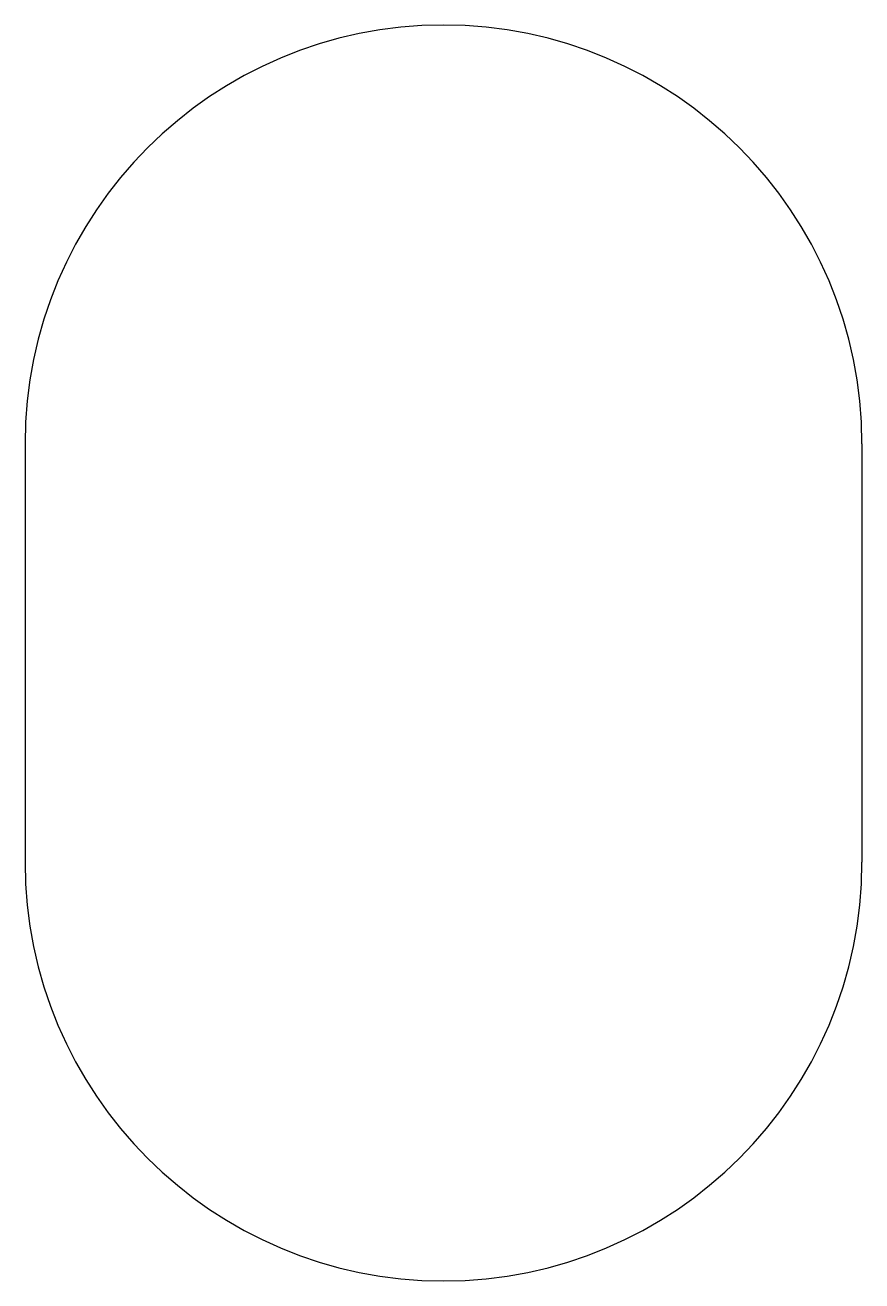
# Model space of a CAD drawing. Extents: x -20 to 20, y -30 to 30.
import ezdxf

# ---------------------------------------------------------------- set-up
doc = ezdxf.new("R2010")
doc.units = 0

msp = doc.modelspace()

# ---------------------------------------------------------------- linework, layer by layer
for p, q in [((-20, 10), (-20, -10)), ((20, 10), (20, -10))]:
    msp.add_line(p, q)
for centre, start, end in [((0, 10), 0, 180), ((0, -10), 180, 0)]:
    msp.add_arc(centre, 20, start, end)

doc.saveas('drawing.dxf')
